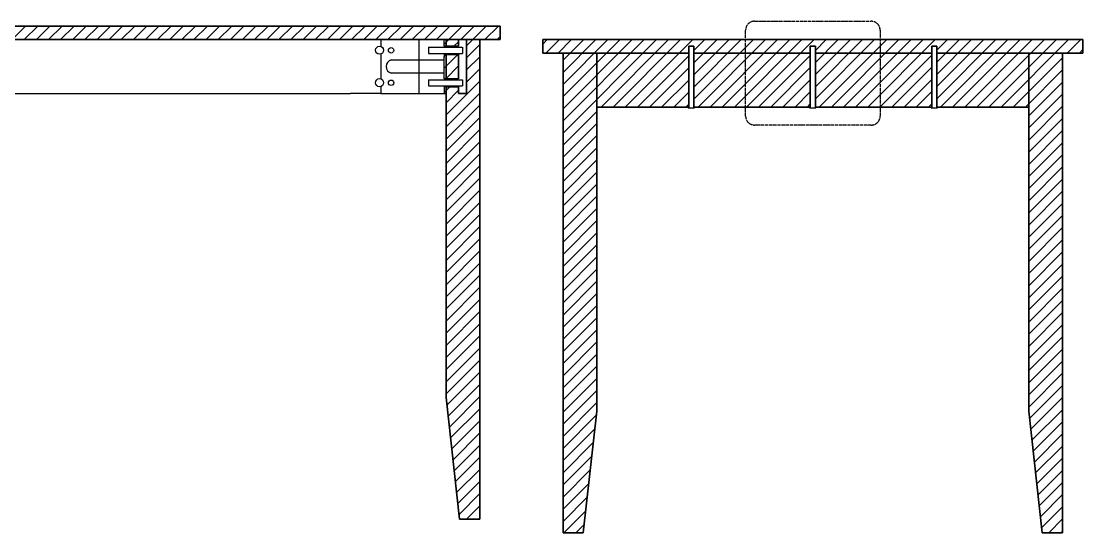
# Model space of a CAD drawing. Header units: millimetres. Extents: x 580 to 8071, y -310 to 9213.
# Drawn here: x 6289 to 7862, y -310 to 448 of the extents above; entities that cross this region are included whole.
import ezdxf

# ---------------------------------------------------------------- set-up
doc = ezdxf.new("R2010")
doc.units = ezdxf.units.MM
doc.linetypes.add('ACAD_ISO04W100', pattern=[30, 24, -3, 0, -3])
doc.layers.add('IF-DETL', color=4, linetype='Continuous', lineweight=35)
doc.layers.add('IF-FURN', color=7, linetype='Continuous', lineweight=35)
for name, color, linetype in [('Layer1', 1, 'Continuous'), ('Layer2', 8, 'Continuous'), ('linee sezione', 3, 'ACAD_ISO04W100')]:
    doc.layers.add(name, color=color, linetype=linetype)

msp = doc.modelspace()

# ---------------------------------------------------------------- hatches: boundary and pattern name
at = {"layer": 'IF-DETL'}
h = msp.add_hatch(dxfattribs=at)
h.set_pattern_fill('ANSI31', color=256, scale=4)
h.set_pattern_definition([(45, (0, 0), (-8.980256121069154, 8.980256121069154), [])])
h.paths.add_polyline_path([(6998.525453313792, 440.4821447089162), (6697.190721327781, 440.4821447089162), (5788.525453313792, 440.4821447089162), (5758.525453313792, 440.4821447089162), (5758.525453313792, 420.4821447089162), (6998.525453313792, 420.4821447089162)])
h.paths.add_polyline_path([(5838.525453313792, 346.6300679718106), (5838.52545331379, 350.4821447089171), (5820.087200793007, 350.482144708918), (5820.087200793007, 341.9821447089153), (5820.087200793007, 340.4821447089162), (5808.087200793007, 340.4821447089162), (5808.087200793007, 341.9821447089162), (5808.087200793007, 420.4821447089162), (5788.525453313792, 420.4821447089162), (5788.525453313792, -289.5178552910838), (5818.525453313792, -289.5178552910838), (5838.525453313792, -109.5178552910836), (5838.525453313792, 80.43360524001127)])
h.paths.add_polyline_path([(6968.525453313792, 420.4821447089162), (6948.963705834577, 420.4821447089162), (6948.963705834577, 418.9821447089162), (6948.963705834577, 341.9821447089162), (6948.963705834577, 340.4821447089162), (6936.963705834577, 340.4821447089162), (6936.963705834577, 341.9821447089153), (6936.963705834577, 350.482144708918), (6918.525453313794, 350.4821447089171), (6918.525453313794, 347.4821447089171), (6918.525453313792, 80.43360524001127), (6918.525453313792, -109.5178552910834), (6938.525453313792, -289.5178552910838), (6968.525453313792, -289.5178552910838)])
h.paths.add_polyline_path([(6936.963705834577, 418.9821447089162), (6936.963705834577, 420.4821447089162), (6918.525453313792, 420.4821447089162), (6918.525453313792, 413.4821447089162), (6918.525453313792, 410.4821447089162), (6936.963705834577, 410.4821447089162)], flags=17)
h.paths.add_polyline_path([(6936.963705834576, 398.4821447089162), (6918.525453313792, 398.4821447089143), (6918.525453313792, 395.4821447089162), (6918.525453313792, 388.4821447089162), (6918.525453313792, 380.4821447089162), (6918.525453313793, 365.4821447089171), (6918.525453313793, 362.4821447089171), (6936.963705834577, 362.482144708918)], flags=17)
h.paths.add_polyline_path([(5838.525453313792, 413.4821447089162), (5838.525453313792, 420.4821447089162), (5820.087200793007, 420.4821447089162), (5820.087200793007, 418.9821447089162), (5820.087200793007, 410.4821447089162), (5838.525453313792, 410.4821447089162)], flags=17)
h.paths.add_polyline_path([(5838.525453313792, 380.4821447089171), (5838.525453313792, 395.4821447089162), (5838.525453313792, 398.4821447089143), (5820.087200793008, 398.4821447089162), (5820.087200793007, 362.482144708918), (5838.525453313791, 362.4821447089171), (5838.525453313791, 365.4821447089171), (5838.525453313792, 372.4821447089171)], flags=17)
h.paths.add_polyline_path([(5841.525453313789, 420.4821447089162), (5838.525453313792, 420.4821447089162), (5838.525453313792, 413.4821447089162), (5838.525453313792, 410.4821447089162), (5841.525453313789, 410.4821447089162), (5841.525453313792, 414.6636513938838)])
h.paths.add_polyline_path([(5841.525453313792, 395.4821447089162), (5841.525453313789, 398.4821447089162), (5838.525453313792, 398.4821447089162), (5838.525453313792, 395.4821447089162), (5838.525453313792, 380.4821447089171), (5838.525453313792, 372.4821447089171), (5838.525453313791, 365.4821447089171), (5838.525453313791, 362.4821447089171), (5841.525453313789, 362.482144708918), (5841.525453313792, 366.6636513938856)])
h.paths.add_polyline_path([(5841.52545331379, 347.4821447089171), (5841.525453313789, 350.4821447089162), (5838.52545331379, 350.4821447089171), (5838.525453313792, 346.6300679718106), (5838.52545331379, 340.4821447089162), (5841.52545331379, 340.4821447089162)])
h.paths.add_polyline_path([(6918.525453313792, 420.4821447089162), (6915.525453313796, 420.4821447089162), (6915.525453313792, 413.4821447089162), (6915.525453313796, 410.4821447089162), (6918.525453313792, 410.4821447089162), (6918.525453313792, 413.4821447089162)])
h.paths.add_polyline_path([(6918.525453313792, 388.4821447089162), (6918.525453313792, 395.4821447089162), (6918.525453313792, 398.4821447089162), (6915.525453313796, 398.4821447089162), (6915.525453313792, 394.3006380239467), (6915.525453313793, 365.4821447089171), (6915.525453313796, 362.482144708918), (6918.525453313793, 362.4821447089171), (6918.525453313793, 365.4821447089171), (6918.525453313792, 380.4821447089162)])
h.paths.add_polyline_path([(6918.525453313794, 347.4821447089171), (6918.525453313794, 350.4821447089171), (6915.525453313796, 350.4821447089162), (6915.525453313792, 346.3006380239476), (6915.525453313794, 340.4821447089162), (6918.525453313794, 340.4821447089162)])
h = msp.add_hatch(dxfattribs=at)
h.set_pattern_fill('ANSI31', color=256, scale=4)
h.set_pattern_definition([(45, (2531.808389868587, -991.0208847637698), (-8.980256121069154, 8.980256121069154), [])])
h.paths.add_polyline_path([(7141.71705138759, 400.4821447089162), (7139.922267456182, 400.4821447089162), (7091.71705138759, 400.4821447089162), (7091.71705138759, -309.5178552910841), (7121.71705138759, -309.5178552910841), (7141.71705138759, -129.5178552910841), (7141.71705138759, 60.43360524001105)])
h.paths.add_polyline_path([(7831.71705138759, 400.4821447089162), (7781.71705138759, 400.4821447089162), (7781.717051387589, 393.4821447089162), (7781.71705138759, 60.43360524001127), (7781.71705138759, -129.5178552910838), (7801.71705138759, -309.5178552910838), (7831.71705138759, -309.5178552910838)])
h.paths.add_polyline_path([(7637.96705138759, 400.4821447089159), (7465.55334854063, 400.4821447089159), (7465.55334854063, 320.4821447089162), (7637.96705138759, 320.4821447089164)])
h.paths.add_polyline_path([(7781.717051387589, 393.4821447089162), (7781.71705138759, 400.4821447089162), (7741.71705138759, 400.482144708918), (7645.46705138759, 400.4821447089162), (7645.46705138759, 320.4821447089162), (7700.157051387588, 320.4821447089162), (7741.717051387588, 320.4821447089162), (7781.717051387589, 320.4821447089162)])
h.paths.add_polyline_path([(7458.05334854063, 400.4821447089162), (7285.467051387591, 400.4821447089162), (7285.467051387591, 320.4821447089162), (7458.05334854063, 320.4821447089162)])
h.paths.add_polyline_path([(7277.967051387591, 400.4821447089162), (7141.71705138759, 400.4821447089162), (7141.71705138759, 320.4821447089162), (7277.967051387591, 320.4821447089162)])
h.paths.add_polyline_path([(7861.71705138759, 420.4821447089162), (7831.71705138759, 420.4821447089162), (7091.71705138759, 420.4821447089162), (7061.71705138759, 420.4821447089162), (7061.71705138759, 400.4821447089162), (7277.967051387591, 400.4821447089162), (7277.967051387591, 410.6206421562811), (7285.467051387591, 410.6206421562808), (7285.467051387591, 400.4821447089162), (7458.05334854063, 400.4821447089162), (7458.05334854063, 410.6206421562811), (7465.55334854063, 410.6206421562808), (7465.55334854063, 400.4821447089159), (7637.96705138759, 400.4821447089159), (7637.96705138759, 410.6206421562813), (7645.46705138759, 410.6206421562811), (7645.46705138759, 400.4821447089162), (7741.71705138759, 400.482144708918), (7781.71705138759, 400.4821447089162), (7831.71705138759, 400.4821447089162), (7861.71705138759, 400.4821447089162)])

# ---------------------------------------------------------------- linework, layer by layer
at = {"layer": 'IF-FURN'}
for p, q in [((5788.525453313792, 440.4821447089162), (6968.525453313792, 440.4821447089162)), ((6697.190721327781, 440.4821447089162), (6998.525453313792, 440.4821447089162)), ((6998.525453313792, 440.4821447089162), (6998.525453313792, 420.4821447089162)), ((6998.525453313792, 420.4821447089162), (5758.525453313792, 420.4821447089162)), ((6918.525453313792, 420.4821447089162), (6918.525453313792, 413.4821447089162)), ((6918.525453313792, 413.4821447089162), (6918.525453313792, 410.4821447089162)), ((6936.963705834577, 410.4821447089162), (6918.525453313792, 410.4821447089162)), ((6936.963705834577, 420.4821447089162), (6936.963705834577, 418.9821447089162)), ((6936.963705834577, 418.9821447089162), (6936.963705834577, 410.4821447089162)), ((6948.963705834577, 418.9821447089162), (6948.963705834577, 420.4821447089162)), ((6948.963705834577, 418.9821447089162), (6948.963705834577, 341.9821447089162)), ((6968.525453313792, -289.5178552910838), (6968.525453313792, 420.4821447089162)), ((6968.525453313792, 420.4821447089162), (6968.525453313792, 420.4821447089162)), ((7091.71705138759, 420.4821447089162), (7061.71705138759, 420.4821447089162)), ((7061.71705138759, 420.4821447089162), (7061.71705138759, 400.4821447089162)), ((7091.71705138759, 420.4821447089162), (7831.71705138759, 420.4821447089162)), ((7277.967051387591, 320.4821447089162), (7277.967051387591, 410.6206421562811)), ((7277.967051387591, 410.6206421562811), (7285.467051387591, 410.6206421562808)), ((7285.467051387591, 410.6206421562808), (7285.467051387591, 320.4821447089162)), ((7458.05334854063, 320.4821447089162), (7458.05334854063, 410.6206421562811)), ((7458.05334854063, 410.6206421562811), (7465.55334854063, 410.6206421562808)), ((7465.55334854063, 410.6206421562808), (7465.55334854063, 320.4821447089162)), ((7637.96705138759, 320.4821447089164), (7637.96705138759, 410.6206421562813)), ((7637.96705138759, 410.6206421562813), (7645.46705138759, 410.6206421562811)), ((7645.46705138759, 410.6206421562811), (7645.46705138759, 320.4821447089164)), ((7861.71705138759, 420.4821447089162), (7831.71705138759, 420.4821447089162)), ((7861.71705138759, 400.4821447089162), (7861.71705138759, 420.4821447089162)), ((6918.525453313792, 395.4821447089162), (6918.525453313792, 398.4821447089162)), ((6936.963705834576, 398.4821447089162), (6918.525453313792, 398.4821447089143)), ((6918.525453313792, 395.4821447089162), (6918.525453313792, 380.4821447089162)), ((6918.525453313792, 388.4821447089162), (6918.525453313792, 395.4821447089162)), ((6936.963705834576, 398.4821447089162), (6936.963705834577, 362.482144708918)), ((7061.71705138759, 400.4821447089162), (7277.96705138759, 400.4821447089162)), ((7091.71705138759, -309.5178552910841), (7091.71705138759, 400.4821447089162)), ((7179.922267456182, 400.4821447089162), (7139.922267456182, 400.4821447089162)), ((7141.71705138759, 60.43360524001105), (7141.71705138759, 400.4821447089159)), ((7236.482267456182, 400.4821447089162), (7221.482267456182, 400.4821447089162)), ((7285.467051387591, 400.4821447089162), (7458.05334854063, 400.4821447089162)), ((7465.553348540629, 400.4821447089159), (7637.96705138759, 400.4821447089159)), ((7645.46705138759, 400.4821447089162), (7831.71705138759, 400.4821447089162)), ((7741.71705138759, 400.482144708918), (7781.71705138759, 400.4821447089162)), ((7781.71705138759, 60.43360524001127), (7781.71705138759, 400.4821447089162)), ((7781.71705138759, 400.4821447089162), (7781.717051387589, 393.4821447089162)), ((7831.71705138759, 400.4821447089162), (7861.71705138759, 400.4821447089162)), ((7831.71705138759, -309.5178552910838), (7831.71705138759, 400.4821447089162)), ((6918.525453313793, 365.4821447089171), (6918.525453313792, 380.4821447089171)), ((6918.525453313793, 365.4821447089171), (6918.525453313793, 362.4821447089171)), ((6936.963705834577, 362.482144708918), (6918.525453313793, 362.4821447089171)), ((6918.525453313794, 340.4821447089171), (6918.525453313794, 350.4821447089171)), ((6918.525453313794, 347.4821447089171), (6918.525453313794, 350.4821447089171)), ((6936.963705834577, 350.482144708918), (6918.525453313794, 350.4821447089171)), ((6918.525453313792, 80.43360524001127), (6918.525453313792, 346.6300679718106)), ((6936.963705834577, 350.482144708918), (6936.963705834577, 341.9821447089153)), ((6936.963705834577, 340.4821447089162), (6936.963705834577, 341.9821447089153)), ((6948.963705834577, 340.4821447089162), (6936.963705834577, 340.4821447089162)), ((6948.963705834577, 341.9821447089162), (6948.963705834577, 340.4821447089162)), ((7276.939126159396, 320.4821447089162), (7141.71705138759, 320.4821447089162)), ((7276.939126159396, 320.4821447089162), (7277.967051387591, 320.4821447089162)), ((7285.467051387591, 320.4821447089162), (7458.05334854063, 320.4821447089162)), ((7465.55334854063, 320.4821447089162), (7637.96705138759, 320.4821447089164)), ((7637.96705138759, 320.4821447089164), (7465.717051387591, 320.4821447089162)), ((7741.717051387588, 320.4821447089162), (7646.322382309703, 320.4821447089162)), ((7646.322382309703, 320.4821447089162), (7700.157051387588, 320.4821447089162)), ((7741.717051387588, 320.4821447089162), (7781.717051387587, 320.4821447089162)), ((6918.525453313792, 80.43360524001127), (6918.525453313792, -109.5178552910838)), ((7141.71705138759, 60.43360524001105), (7141.71705138759, -129.5178552910841)), ((7781.71705138759, 60.43360524001127), (7781.71705138759, -129.5178552910838)), ((6918.525453313792, -109.5178552910838), (6938.525453313792, -289.5178552910838)), ((7141.71705138759, -129.5178552910841), (7121.71705138759, -309.5178552910841)), ((7781.71705138759, -129.5178552910838), (7801.71705138759, -309.5178552910838)), ((6968.525453313792, -289.5178552910838), (6938.525453313792, -289.5178552910838)), ((7091.71705138759, -309.5178552910841), (7121.71705138759, -309.5178552910841)), ((7801.71705138759, -309.5178552910838), (7831.71705138759, -309.5178552910838))]:
    msp.add_line(p, q, dxfattribs=at)
at = {"layer": 'Layer1'}
for p, q in [((5980.363274543759, 340.4821447089162), (6776.687632083826, 340.4821447089162)), ((6774.332301161712, 340.4821428711912), (6776.687632083826, 340.4821428711912)), ((6821.965453313792, 340.4821447089162), (6776.687632083826, 340.4821428711912)), ((6783.023929236865, 340.4821447089162), (6776.687632083826, 340.4821428711912)), ((6783.71555731202, 340.4821447089162), (6776.687632083826, 340.4821428711912))]:
    msp.add_line(p, q, dxfattribs=at)
at = {"layer": 'Layer2'}
for p, q in [((6821.965453313793, 420.4821447089162), (6821.965453313793, 410.2949565401177)), ((6878.525453313792, 340.4821447089162), (6878.525453313792, 420.4821447089162)), ((6892.371786761556, 408.9821447089143), (6942.963705834577, 408.9821447089162)), ((6892.371786761556, 408.9821447089143), (6892.371786761557, 399.9821447089143)), ((6915.525453313792, 413.4821447089162), (6915.525453313796, 420.4821447089162)), ((6915.525453313796, 410.4821447089162), (6915.525453313792, 414.6636513938838)), ((6918.525453313792, 410.4821447089162), (6915.525453313796, 410.4821447089162)), ((6942.963705834577, 408.9821447089162), (6942.963705834578, 399.9821447089162)), ((6821.965453313792, 398.9990866425305), (6821.965453313792, 362.2949565401204)), ((6892.371786761557, 399.9821447089143), (6942.963705834578, 399.9821447089162)), ((6915.525453313796, 398.4821447089143), (6915.525453313792, 394.3006380239467)), ((6918.525453313792, 398.4821447089162), (6915.525453313796, 398.4821447089162)), ((6915.525453313793, 365.4821447089171), (6915.525453313792, 395.4821447089162)), ((6836.965453313793, 390.4821447089162), (6915.525453313792, 390.4821447089162)), ((6915.525453313792, 370.4821447089162), (6836.965453313793, 370.4821447089162)), ((6915.525453313796, 362.482144708918), (6915.525453313792, 366.6636513938856)), ((6918.525453313793, 362.4821447089171), (6915.525453313796, 362.482144708918)), ((6821.965453313791, 350.9990866425342), (6821.965453313792, 340.4821447089162)), ((6892.371786761556, 360.9821447089162), (6942.963705834577, 360.982144708918)), ((6892.371786761556, 360.9821447089162), (6892.371786761557, 351.9821447089162)), ((6892.371786761557, 351.9821447089162), (6942.963705834578, 351.982144708918)), ((6915.525453313796, 350.4821447089153), (6915.525453313792, 346.3006380239476)), ((6918.525453313794, 350.4821447089171), (6915.525453313796, 350.4821447089162)), ((6915.525453313794, 347.4821447089171), (6915.525453313794, 340.4821447089162)), ((6942.963705834577, 360.982144708918), (6942.963705834578, 351.982144708918)), ((6821.965453313792, 340.4821447089162), (6918.525453313792, 340.4821447089162)), ((6915.525453313794, 340.4821447089162), (6918.525453313792, 340.4821447089162)), ((7276.939126159396, 319.5366182455618), (7276.939126159396, 320.4821447089162)), ((7286.322382309704, 319.5366182455618), (7286.322382309704, 320.4821428711912)), ((7457.025423312436, 319.5366182455618), (7457.025423312436, 320.4821447089162)), ((7466.408679462744, 319.5366182455618), (7466.408679462744, 320.4821428711912)), ((7636.939126159396, 319.5366182455621), (7636.939126159396, 320.4821447089164)), ((7646.322382309703, 319.5366182455621), (7646.322382309703, 320.4821428711914))]:
    msp.add_line(p, q, dxfattribs=at)
for points in [[(7276.939126159396, 319.5366182455618), (7286.322382309704, 319.5366182455618)], [(7457.025423312436, 319.5366182455618), (7466.408679462744, 319.5366182455618)], [(7636.939126159396, 319.5366182455621), (7646.322382309703, 319.5366182455621)]]:
    msp.add_lwpolyline(points, dxfattribs=at)
for centre, radius in [((6819.94040249611, 404.647021591325), 6), ((6836.965453313793, 404.4821447089162), 4), ((6819.940402496109, 356.6470215913268), 6), ((6836.965453313793, 356.4821447089162), 4)]:
    msp.add_circle(centre, radius, dxfattribs=at)
msp.add_arc((6839.936611722434, 380.4821447089162), 10.43205551601601, 106.5475185092406, 253.4524814907593, dxfattribs=at)
at = {"layer": 'linee sezione', "ltscale": 0.2}
msp.add_lwpolyline([(7375.439090737065, 447.5587979858153), (7548.298512327481, 447.5587979858153, -0.414213562373095), (7561.486451889028, 434.3708584242684), (7561.486451889028, 307.0861363508136, -0.414213562373095), (7548.298512327481, 293.8981967892666), (7375.439090737065, 293.8981967892666, -0.414213562373095), (7362.251151175518, 307.0861363508136), (7362.251151175518, 434.3708584242684, -0.414213562373095)], format="xyb", close=True, dxfattribs=at)

doc.saveas('drawing.dxf')
